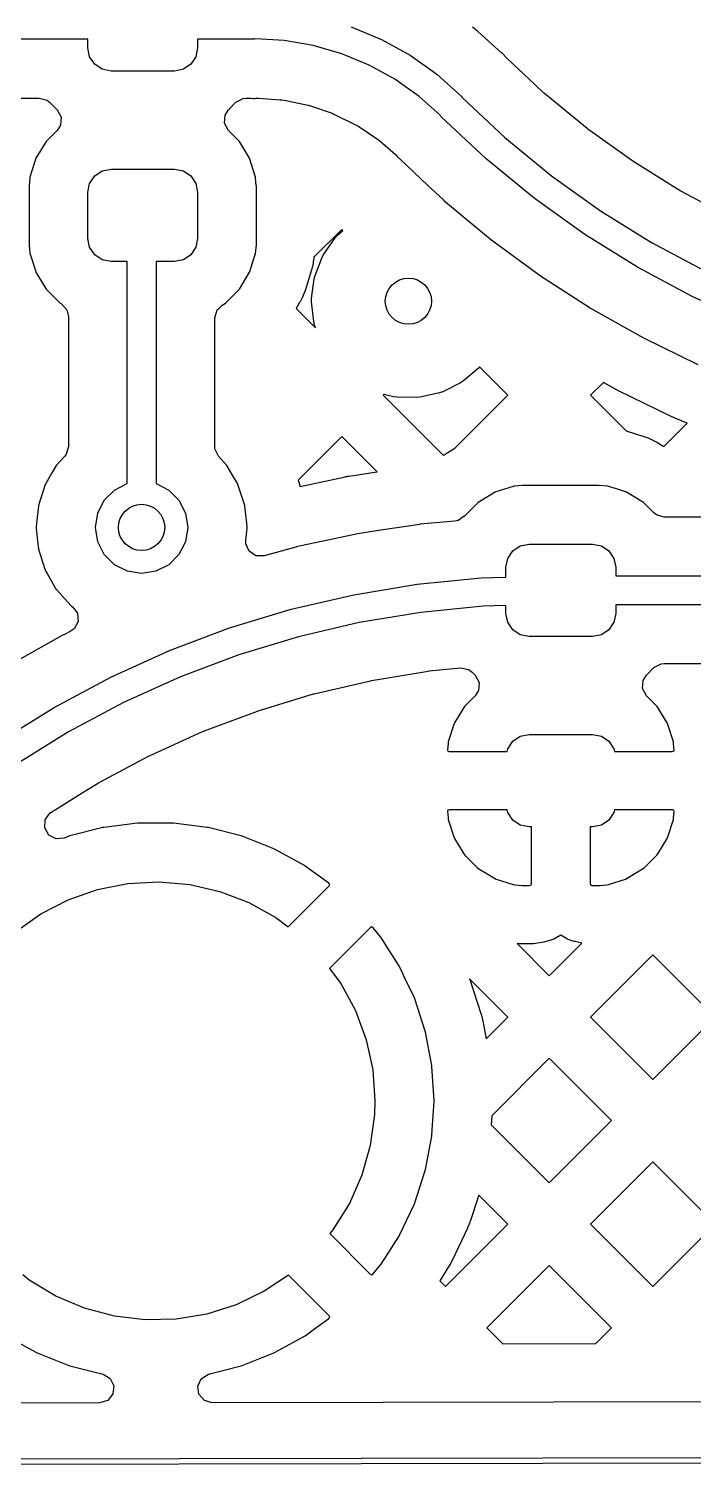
# Model space of a CAD drawing. Extents: x 54.1 to 108.3, y -71.2 to -40.8.
# Drawn here: x 66.55 to 72.31, y -71.19 to -58.73 of the extents above; entities that cross this region are included whole.
import ezdxf

# ---------------------------------------------------------------- set-up
doc = ezdxf.new("R2010")
doc.units = 0
doc.layers.add('BLACK', color=7, linetype='CONTINUOUS')

msp = doc.modelspace()

# ---------------------------------------------------------------- linework, layer by layer
at = {"layer": 'BLACK', "linetype": 'CONTINUOUS'}
for p, q in [((69.3443, -58.7121), (69.6066, -58.8207)), ((70.4392, -58.7488), (70.3944, -58.7156)), ((67.065, -58.82), (64.6086, -58.82)), ((67.065, -58.895), (67.065, -58.82)), ((68.508, -58.82), (68.015, -58.82)), ((68.015, -58.82), (68.015, -58.895)), ((68.5191, -58.817), (68.508, -58.82)), ((68.7639, -58.8308), (68.5191, -58.817)), ((69.0166, -58.8737), (68.7639, -58.8308)), ((69.6066, -58.8207), (69.8551, -58.9581)), ((70.4415, -58.7509), (70.4392, -58.7488)), ((70.647, -58.9372), (70.4415, -58.7509)), ((70.4415, -58.7509), (70.4415, -58.7509)), ((67.0802, -58.9715), (67.065, -58.895)), ((68.015, -58.895), (67.9998, -58.9715)), ((69.2629, -58.9447), (69.0166, -58.8737)), ((69.4997, -59.0428), (69.2629, -58.9447)), ((69.8551, -58.9581), (70.0867, -59.1224)), ((70.6539, -58.943), (70.647, -58.9372)), ((70.6612, -58.9488), (70.6539, -58.943)), ((70.6657, -58.9533), (70.6612, -58.9488)), ((70.6659, -58.9535), (70.6657, -58.9533)), ((70.6661, -58.9537), (70.6659, -58.9535)), ((70.6706, -58.9583), (70.6661, -58.9537)), ((70.6731, -58.9616), (70.6706, -58.9583)), ((70.6755, -58.9648), (70.6731, -58.9616)), ((70.6731, -58.9616), (70.6731, -58.9616)), ((70.6781, -58.9683), (70.6755, -58.9648)), ((67.1236, -59.0364), (67.0802, -58.9715)), ((67.1885, -59.0798), (67.1236, -59.0364)), ((67.265, -59.095), (67.1885, -59.0798)), ((67.8915, -59.0798), (67.815, -59.095)), ((67.9564, -59.0364), (67.8915, -59.0798)), ((67.9998, -58.9715), (67.9564, -59.0364)), ((69.724, -59.1667), (69.4997, -59.0428)), ((70.6927, -58.9846), (70.6781, -58.9683)), ((70.9344, -59.211), (70.6927, -58.9846)), ((67.815, -59.095), (67.265, -59.095)), ((69.933, -59.3151), (69.724, -59.1667)), ((70.0867, -59.1224), (70.2984, -59.3116)), ((71.0112, -59.2829), (70.9344, -59.211)), ((65.0812, -59.3285), (66.6443, -59.3285)), ((66.6443, -59.3285), (66.7124, -59.3485)), ((68.3466, -59.3654), (68.4089, -59.3314)), ((68.4089, -59.3314), (68.4357, -59.3285)), ((68.4357, -59.3285), (68.458, -59.3285)), ((68.458, -59.3285), (68.4744, -59.3296)), ((68.4744, -59.3296), (68.4938, -59.3321)), ((68.4938, -59.3321), (68.4938, -59.3321)), ((68.4938, -59.3321), (68.5013, -59.3331)), ((68.5013, -59.3331), (68.5104, -59.3321)), ((68.5104, -59.3321), (68.519, -59.3312)), ((68.519, -59.3312), (68.5411, -59.3307)), ((68.5411, -59.3307), (68.7312, -59.3431)), ((70.1159, -59.4784), (69.933, -59.3151)), ((70.2984, -59.3116), (70.3057, -59.3243)), ((70.3057, -59.3243), (70.6761, -59.6712)), ((71.0174, -59.2883), (71.0112, -59.2829)), ((71.3882, -59.5927), (71.0174, -59.2883)), ((66.7124, -59.3485), (66.7334, -59.3654)), ((66.7334, -59.3654), (66.7989, -59.4309)), ((66.7989, -59.4309), (66.8329, -59.4932)), ((68.2522, -59.476), (68.2811, -59.4309)), ((68.2811, -59.4309), (68.3466, -59.3654)), ((68.7312, -59.3431), (68.7476, -59.3453)), ((68.7476, -59.3453), (68.7779, -59.3513)), ((68.7779, -59.3513), (68.9589, -59.3873)), ((68.9589, -59.3873), (68.9748, -59.3916)), ((68.9748, -59.3916), (69.1789, -59.4608)), ((69.1789, -59.4608), (69.1941, -59.4672)), ((66.8278, -59.564), (66.7989, -59.6091)), ((66.8329, -59.4932), (66.8278, -59.564)), ((68.2471, -59.5468), (68.2522, -59.476)), ((68.2811, -59.6091), (68.2471, -59.5468)), ((69.1941, -59.4672), (69.3873, -59.5625)), ((69.3873, -59.5625), (69.4016, -59.5707)), ((69.4016, -59.5707), (69.5808, -59.6904)), ((70.1216, -59.4884), (70.1159, -59.4784)), ((70.514, -59.8559), (70.1216, -59.4884)), ((66.7034, -59.7046), (66.6145, -59.8513)), ((66.7989, -59.6091), (66.7034, -59.7046)), ((68.3766, -59.7046), (68.2811, -59.6091)), ((68.4655, -59.8513), (68.3766, -59.7046)), ((69.5808, -59.6904), (69.5938, -59.7004)), ((69.5938, -59.7004), (69.729, -59.8189)), ((70.6761, -59.6712), (71.0793, -60.0021)), ((71.3948, -59.5977), (71.3882, -59.5927)), ((71.7848, -59.8772), (71.3948, -59.5977)), ((69.729, -59.8189), (69.7442, -59.8353)), ((69.7442, -59.8353), (69.7442, -59.8353)), ((69.7442, -59.8353), (69.7461, -59.8375)), ((69.7461, -59.8375), (69.7467, -59.838)), ((69.7467, -59.838), (69.7494, -59.8417)), ((66.6031, -59.8876), (66.5632, -60.0149)), ((66.6123, -59.8585), (66.6031, -59.8876)), ((66.6145, -59.8513), (66.6123, -59.8585)), ((66.6123, -59.8585), (66.6123, -59.8585)), ((67.1236, -60.0036), (67.1885, -59.9602)), ((67.1885, -59.9602), (67.265, -59.945)), ((67.265, -59.945), (67.815, -59.945)), ((67.815, -59.945), (67.8915, -59.9602)), ((67.8915, -59.9602), (67.9564, -60.0036)), ((68.4677, -59.8585), (68.4655, -59.8513)), ((68.4827, -59.9062), (68.4677, -59.8585)), ((68.4677, -59.8585), (68.4677, -59.8585)), ((68.5168, -60.0149), (68.4827, -59.9062)), ((69.7494, -59.8417), (69.7539, -59.8463)), ((69.7539, -59.8463), (69.7541, -59.8465)), ((69.7541, -59.8465), (69.7543, -59.8467)), ((69.7543, -59.8467), (69.7588, -59.8512)), ((69.7588, -59.8512), (69.762, -59.8538)), ((69.762, -59.8538), (69.7651, -59.8565)), ((69.7651, -59.8565), (69.7651, -59.8566)), ((69.7651, -59.8566), (69.7687, -59.8597)), ((69.7687, -59.8597), (70.0067, -60.0837)), ((70.9297, -60.197), (70.514, -59.8559)), ((71.7916, -59.8817), (71.7848, -59.8772)), ((72.101, -60.0741), (71.7916, -59.8817)), ((66.5632, -60.0149), (66.5565, -60.0884)), ((66.5565, -60.0884), (66.5565, -60.6016)), ((67.065, -60.145), (67.0802, -60.0685)), ((67.0802, -60.0685), (67.1236, -60.0036)), ((67.9564, -60.0036), (67.9998, -60.0685)), ((67.9998, -60.0685), (68.015, -60.145)), ((68.5174, -60.0216), (68.5168, -60.0149)), ((68.5232, -60.0855), (68.5174, -60.0216)), ((68.5235, -60.0884), (68.5232, -60.0855)), ((68.5235, -60.6016), (68.5235, -60.0884)), ((70.0067, -60.0837), (70.1432, -60.2122)), ((71.0793, -60.0021), (71.5033, -60.3059)), ((72.1191, -60.0854), (72.101, -60.0741)), ((72.1991, -60.1351), (72.1191, -60.0854)), ((67.065, -60.545), (67.065, -60.145)), ((68.015, -60.145), (68.015, -60.545)), ((70.1432, -60.2122), (70.1446, -60.2134)), ((71.3667, -60.5102), (70.9297, -60.197)), ((72.2062, -60.1392), (72.1991, -60.1351)), ((72.6294, -60.3654), (72.2062, -60.1392)), ((70.1446, -60.2134), (70.1446, -60.2134)), ((70.1446, -60.2134), (70.4487, -60.4668)), ((71.5033, -60.3059), (71.9462, -60.5814)), ((67.0802, -60.6215), (67.065, -60.545)), ((68.015, -60.545), (67.9998, -60.6215)), ((69.2633, -60.4668), (69.0218, -60.7082)), ((69.1084, -60.6805), (69.2069, -60.5403)), ((69.2069, -60.5403), (69.2272, -60.5178)), ((69.2272, -60.5178), (69.2737, -60.4772)), ((69.2737, -60.4772), (69.2633, -60.4668)), ((70.4487, -60.4668), (70.5482, -60.5498)), ((70.5482, -60.5498), (70.5498, -60.5509)), ((70.5498, -60.5509), (70.5498, -60.5509)), ((70.5498, -60.5509), (70.9714, -60.8611)), ((71.8233, -60.7942), (71.3667, -60.5102)), ((71.9462, -60.5814), (72.4062, -60.8272)), ((66.5565, -60.6016), (66.5568, -60.6045)), ((66.5568, -60.6045), (66.5568, -60.6045)), ((66.5568, -60.6045), (66.5596, -60.6353)), ((66.5596, -60.6353), (66.5632, -60.6751)), ((66.5632, -60.6751), (66.5652, -60.6814)), ((66.5652, -60.6814), (66.5652, -60.6814)), ((66.5652, -60.6814), (66.6098, -60.8237)), ((67.1236, -60.6864), (67.0802, -60.6215)), ((67.1885, -60.7298), (67.1236, -60.6864)), ((67.9564, -60.6864), (67.8915, -60.7298)), ((67.9998, -60.6215), (67.9564, -60.6864)), ((68.4885, -60.7652), (68.5168, -60.6751)), ((68.5168, -60.6751), (68.5235, -60.6016)), ((69.0218, -60.7082), (69.0206, -60.7214)), ((69.0318, -60.8669), (69.0941, -60.7072)), ((69.0941, -60.7072), (69.1084, -60.6805)), ((66.6098, -60.8237), (66.6145, -60.8387)), ((67.265, -60.745), (67.1885, -60.7298)), ((67.405, -60.745), (67.265, -60.745)), ((67.405, -62.6703), (67.405, -60.745)), ((67.815, -60.745), (67.655, -60.745)), ((67.655, -60.745), (67.655, -62.6703)), ((67.8915, -60.7298), (67.815, -60.745)), ((68.4655, -60.8387), (68.4702, -60.8237)), ((68.4702, -60.8237), (68.4885, -60.7652)), ((68.9996, -60.8264), (68.9483, -60.99)), ((69.0014, -60.82), (68.9996, -60.8264)), ((69.0081, -60.7939), (69.0014, -60.82)), ((69.0096, -60.7874), (69.0081, -60.7939)), ((69.0148, -60.7612), (69.0096, -60.7874)), ((69.016, -60.7546), (69.0148, -60.7612)), ((69.0198, -60.728), (69.016, -60.7546)), ((69.0206, -60.7214), (69.0198, -60.728)), ((72.2975, -61.0476), (71.8233, -60.7942)), ((66.6145, -60.8387), (66.7034, -60.9854)), ((68.3766, -60.9854), (68.4655, -60.8387)), ((69.0019, -61.0661), (69.0243, -60.8962)), ((69.0243, -60.8962), (69.0318, -60.8669)), ((70.9714, -60.8611), (70.9714, -60.8612)), ((70.9714, -60.8612), (70.973, -60.8623)), ((70.973, -60.8623), (70.9745, -60.8633)), ((70.9745, -60.8633), (70.9746, -60.8633)), ((70.9746, -60.8633), (71.4142, -61.1475)), ((66.7034, -60.9854), (66.8246, -61.1066)), ((68.2554, -61.1066), (68.3766, -60.9854)), ((68.9163, -61.0672), (68.902, -61.0942)), ((68.9196, -61.0603), (68.9163, -61.0672)), ((68.932, -61.0328), (68.9196, -61.0603)), ((68.935, -61.0257), (68.932, -61.0328)), ((68.9458, -60.9972), (68.935, -61.0257)), ((68.9483, -60.99), (68.9458, -60.9972)), ((69.0016, -61.0964), (69.0019, -61.0661)), ((72.7873, -61.2695), (72.2975, -61.0476)), ((66.8246, -61.1066), (66.8311, -61.1106)), ((66.8311, -61.1106), (66.8311, -61.1106)), ((66.8311, -61.1106), (66.8358, -61.1134)), ((66.8358, -61.1134), (66.8837, -61.1658)), ((66.8837, -61.1658), (66.8965, -61.2212)), ((68.1635, -61.2333), (68.1835, -61.1652)), ((68.1835, -61.1652), (68.1975, -61.1515)), ((68.1975, -61.1515), (68.2242, -61.1255)), ((68.2242, -61.1255), (68.2281, -61.1232)), ((68.2281, -61.1232), (68.2554, -61.1066)), ((68.8983, -61.1008), (68.8676, -61.1515)), ((68.8676, -61.1515), (69.0361, -61.32)), ((68.902, -61.0942), (68.8983, -61.1008)), ((69.0204, -61.2667), (69.0016, -61.0964)), ((71.4142, -61.1475), (71.4142, -61.1475)), ((71.4142, -61.1475), (71.4158, -61.1486)), ((71.4158, -61.1486), (71.875, -61.4076)), ((66.8965, -61.2212), (66.8965, -62.3475)), ((68.1635, -62.3475), (68.1635, -61.2333)), ((69.0273, -61.2962), (69.0204, -61.2667)), ((69.0361, -61.32), (69.0273, -61.2962)), ((71.875, -61.4076), (71.8768, -61.4084)), ((71.8768, -61.4084), (72.3474, -61.6376)), ((70.4468, -61.6686), (70.3165, -61.7798)), ((70.4555, -61.6591), (70.4468, -61.6686)), ((70.7015, -61.905), (70.4555, -61.6591)), ((70.2913, -61.7966), (70.1382, -61.8736)), ((70.3165, -61.7798), (70.2913, -61.7966)), ((71.5289, -61.7933), (71.4171, -61.905)), ((71.6265, -61.8483), (71.5289, -61.7933)), ((69.6291, -61.8969), (69.6211, -61.905)), ((69.6211, -61.905), (70.1436, -62.4276)), ((69.7112, -61.9185), (69.6291, -61.8969)), ((69.7412, -61.9226), (69.7112, -61.9185)), ((69.9126, -61.9253), (69.7412, -61.9226)), ((69.9427, -61.9221), (69.9126, -61.9253)), ((70.1097, -61.8839), (69.9427, -61.9221)), ((70.1382, -61.8736), (70.1097, -61.8839)), ((70.2421, -62.3644), (70.7015, -61.905)), ((71.4171, -61.905), (71.7253, -62.2132)), ((71.6281, -61.8493), (71.6265, -61.8483)), ((71.6349, -61.8529), (71.6281, -61.8493)), ((71.6365, -61.8538), (71.6349, -61.8529)), ((71.6433, -61.8574), (71.6365, -61.8538)), ((71.645, -61.8582), (71.6433, -61.8574)), ((71.6518, -61.8617), (71.645, -61.8582)), ((71.6535, -61.8625), (71.6518, -61.8617)), ((72.1276, -62.0934), (71.6535, -61.8625)), ((72.0531, -62.3495), (72.2553, -62.1473)), ((72.1293, -62.0942), (72.1276, -62.0934)), ((72.1363, -62.0974), (72.1293, -62.0942)), ((72.138, -62.0982), (72.1363, -62.0974)), ((72.1449, -62.1014), (72.138, -62.0982)), ((72.1467, -62.1021), (72.1449, -62.1014)), ((72.1537, -62.1052), (72.1467, -62.1021)), ((72.1555, -62.1059), (72.1537, -62.1052)), ((72.2553, -62.1473), (72.1555, -62.1059)), ((69.2633, -62.2628), (68.8846, -62.6415)), ((69.5683, -62.5678), (69.2633, -62.2628)), ((71.7253, -62.2132), (71.88, -62.2617)), ((71.88, -62.2617), (71.8872, -62.2642)), ((71.8872, -62.2642), (71.9157, -62.275)), ((71.9157, -62.275), (71.9228, -62.278)), ((71.9228, -62.278), (71.9503, -62.2904)), ((71.9503, -62.2904), (71.9572, -62.2937)), ((71.9572, -62.2937), (71.9842, -62.308)), ((71.9842, -62.308), (71.9908, -62.3117)), ((71.9908, -62.3117), (72.0531, -62.3495)), ((66.8641, -62.4318), (66.791, -62.5131)), ((66.8765, -62.4156), (66.8641, -62.4318)), ((66.8965, -62.3475), (66.8765, -62.4156)), ((68.1651, -62.3678), (68.1635, -62.3475)), ((68.1959, -62.4318), (68.1651, -62.3678)), ((68.269, -62.5131), (68.1959, -62.4318)), ((70.1436, -62.4276), (70.1449, -62.4266)), ((70.1449, -62.4266), (70.151, -62.4221)), ((70.151, -62.4221), (70.1761, -62.4047)), ((70.1761, -62.4047), (70.1825, -62.4005)), ((70.1825, -62.4005), (70.2421, -62.3644)), ((66.7589, -62.5685), (66.7007, -62.6694)), ((66.791, -62.5131), (66.7589, -62.5685)), ((68.3011, -62.5685), (68.269, -62.5131)), ((68.3432, -62.6415), (68.3011, -62.5685)), ((69.3249, -62.6049), (69.5683, -62.5678)), ((66.6955, -62.6784), (66.6365, -62.8601)), ((66.7007, -62.6694), (66.6955, -62.6784)), ((67.2949, -62.7264), (67.405, -62.6703)), ((67.655, -62.6703), (67.7651, -62.7264)), ((68.3593, -62.6694), (68.3432, -62.6415)), ((68.3645, -62.6784), (68.3593, -62.6694)), ((68.4235, -62.8601), (68.3645, -62.6784)), ((68.8846, -62.6415), (68.9019, -62.6948)), ((68.9019, -62.6948), (69.2949, -62.6104)), ((69.2949, -62.6104), (69.2967, -62.61)), ((69.2967, -62.61), (69.3043, -62.6085)), ((69.3043, -62.6085), (69.3061, -62.6082)), ((69.3061, -62.6082), (69.3136, -62.6068)), ((69.3136, -62.6068), (69.3155, -62.6065)), ((69.3155, -62.6065), (69.3231, -62.6052)), ((69.3231, -62.6052), (69.3249, -62.6049)), ((70.7486, -62.6952), (70.5986, -62.7423)), ((70.7549, -62.6932), (70.7486, -62.6952)), ((70.7486, -62.6952), (70.7486, -62.6952)), ((70.791, -62.6899), (70.7549, -62.6932)), ((70.8255, -62.6868), (70.791, -62.6899)), ((70.8284, -62.6865), (70.8255, -62.6868)), ((70.8255, -62.6868), (70.8255, -62.6868)), ((71.1591, -62.6865), (70.8284, -62.6865)), ((71.4887, -62.6865), (71.1591, -62.6865)), ((71.4916, -62.6865), (71.4887, -62.6865)), ((71.5651, -62.6932), (71.4916, -62.6865)), ((71.6407, -62.717), (71.5651, -62.6932)), ((67.1496, -62.9264), (67.2064, -62.8149)), ((67.2064, -62.8149), (67.2949, -62.7264)), ((67.7651, -62.7264), (67.8536, -62.8149)), ((67.8536, -62.8149), (67.9104, -62.9264)), ((70.5913, -62.7445), (70.4446, -62.8334)), ((70.5985, -62.7423), (70.5913, -62.7445)), ((70.5986, -62.7423), (70.5985, -62.7423)), ((71.7214, -62.7423), (71.6407, -62.717)), ((71.7215, -62.7423), (71.7214, -62.7423)), ((71.7287, -62.7445), (71.7215, -62.7423)), ((71.8754, -62.8334), (71.7287, -62.7445)), ((66.6358, -62.8666), (66.6203, -63.0137)), ((66.6365, -62.8601), (66.6358, -62.8666)), ((66.6358, -62.8666), (66.6358, -62.8666)), ((67.13, -63.05), (67.1496, -62.9264)), ((67.9104, -62.9264), (67.93, -63.05)), ((68.4242, -62.8666), (68.4235, -62.8601)), ((68.4397, -63.0137), (68.4242, -62.8666)), ((68.4242, -62.8666), (68.4242, -62.8666)), ((70.3221, -62.9534), (70.272, -62.9892)), ((70.3234, -62.9546), (70.3221, -62.9534)), ((70.4446, -62.8334), (70.3234, -62.9546)), ((71.9666, -62.9246), (71.8754, -62.8334)), ((71.9876, -62.9415), (71.9666, -62.9246)), ((72.0557, -62.9615), (71.9876, -62.9415)), ((66.6203, -63.0137), (66.6165, -63.05)), ((66.6165, -63.05), (66.6172, -63.0566)), ((66.6172, -63.0566), (66.6258, -63.139)), ((67.1496, -63.1736), (67.13, -63.05)), ((67.93, -63.05), (67.9104, -63.1736)), ((68.4317, -63.1623), (68.4428, -63.0566)), ((68.4435, -63.05), (68.4397, -63.0137)), ((68.4428, -63.0566), (68.4435, -63.05)), ((69.5812, -63.0777), (69.4011, -63.1051)), ((69.9379, -63.0234), (69.5812, -63.0777)), ((69.9397, -63.0231), (69.9379, -63.0234)), ((69.9379, -63.0234), (69.9379, -63.0234)), ((69.9739, -63.02), (69.9397, -63.0231)), ((70.242, -62.9957), (69.9739, -63.02)), ((70.272, -62.9892), (70.242, -62.9957)), ((85.4309, -62.9615), (72.0557, -62.9615)), ((66.6258, -63.139), (66.6365, -63.2399)), ((67.2064, -63.2851), (67.1496, -63.1736)), ((67.9104, -63.1736), (67.8536, -63.2851)), ((68.4321, -63.1917), (68.4317, -63.1623)), ((68.4607, -63.2567), (68.4321, -63.1917)), ((69.4011, -63.1051), (68.8684, -63.2195)), ((70.8085, -63.2102), (70.885, -63.195)), ((70.885, -63.195), (71.435, -63.195)), ((71.435, -63.195), (71.5115, -63.2102)), ((66.6365, -63.2399), (66.6955, -63.4216)), ((67.2949, -63.3736), (67.2064, -63.2851)), ((67.8536, -63.2851), (67.7651, -63.3736)), ((68.5199, -63.2959), (68.4607, -63.2567)), ((68.5908, -63.2968), (68.5199, -63.2959)), ((68.8665, -63.22), (68.5908, -63.2968)), ((68.8684, -63.2195), (68.8665, -63.22)), ((68.8665, -63.22), (68.8665, -63.22)), ((70.685, -63.395), (70.7002, -63.3185)), ((70.7002, -63.3185), (70.7436, -63.2536)), ((70.7436, -63.2536), (70.8085, -63.2102)), ((71.5115, -63.2102), (71.5764, -63.2536)), ((71.5764, -63.2536), (71.6198, -63.3185)), ((71.6198, -63.3185), (71.635, -63.395)), ((66.6955, -63.4216), (66.6988, -63.4273)), ((66.6988, -63.4273), (66.6988, -63.4273)), ((66.6988, -63.4273), (66.7151, -63.4555)), ((67.4064, -63.4304), (67.2949, -63.3736)), ((67.53, -63.45), (67.4064, -63.4304)), ((67.6536, -63.4304), (67.53, -63.45)), ((67.7651, -63.3736), (67.6536, -63.4304)), ((70.685, -63.4812), (70.685, -63.395)), ((71.635, -63.395), (71.635, -63.47)), ((66.7151, -63.4555), (66.791, -63.5869)), ((69.3673, -63.6335), (69.9165, -63.5428)), ((69.9165, -63.5428), (70.4705, -63.4882)), ((70.4705, -63.4882), (70.685, -63.4812)), ((71.635, -63.47), (85.473, -63.47)), ((66.791, -63.5869), (66.7954, -63.5919)), ((66.7954, -63.5919), (66.7954, -63.5919)), ((66.7954, -63.5919), (66.8625, -63.6664)), ((66.8625, -63.6664), (66.9187, -63.7289)), ((68.8251, -63.7599), (69.3673, -63.6335)), ((66.9187, -63.7289), (66.9241, -63.7327)), ((66.9241, -63.7327), (66.9241, -63.7328)), ((66.9241, -63.7328), (66.9311, -63.7379)), ((66.9311, -63.7379), (66.9745, -63.7941)), ((66.9745, -63.7941), (66.9805, -63.8648)), ((68.2924, -63.9215), (68.8251, -63.7599)), ((69.9486, -63.7863), (69.4152, -63.8743)), ((70.4866, -63.7333), (69.9486, -63.7863)), ((70.685, -63.7268), (70.4866, -63.7333)), ((70.685, -63.795), (70.685, -63.7268)), ((70.7002, -63.8715), (70.685, -63.795)), ((71.635, -63.795), (71.6198, -63.8715)), ((85.473, -63.72), (71.635, -63.72)), ((71.635, -63.72), (71.635, -63.795)), ((66.9122, -63.9531), (66.8673, -63.975)), ((66.9474, -63.9276), (66.9122, -63.9531)), ((66.9805, -63.8648), (66.9474, -63.9276)), ((67.7714, -64.1175), (68.2924, -63.9215)), ((69.4152, -63.8743), (68.8887, -63.9971)), ((70.7436, -63.9364), (70.7002, -63.8715)), ((70.8085, -63.9798), (70.7436, -63.9364)), ((71.5764, -63.9364), (71.5115, -63.9798)), ((71.6198, -63.8715), (71.5764, -63.9364)), ((66.8353, -63.9905), (66.3608, -64.2582)), ((66.8673, -63.975), (66.8353, -63.9905)), ((68.8887, -63.9971), (68.3714, -64.154)), ((70.885, -63.995), (70.8085, -63.9798)), ((71.435, -63.995), (70.885, -63.995)), ((71.5115, -63.9798), (71.435, -63.995)), ((67.2644, -64.3473), (67.7714, -64.1175)), ((68.3714, -64.154), (67.8654, -64.3444)), ((69.611, -64.3616), (70.0115, -64.2955)), ((70.0115, -64.2955), (70.0196, -64.2944)), ((70.0196, -64.2944), (70.2905, -64.2677)), ((70.2905, -64.2677), (70.3603, -64.2809)), ((70.3603, -64.2809), (70.392, -64.304)), ((70.392, -64.304), (70.4192, -64.3313)), ((71.9008, -64.3313), (71.9666, -64.2654)), ((71.9666, -64.2654), (72.0289, -64.2314)), ((72.0289, -64.2314), (72.0557, -64.2285)), ((72.0557, -64.2285), (85.419, -64.2285)), ((66.7734, -64.6097), (67.2644, -64.3473)), ((67.8654, -64.3444), (67.373, -64.5675)), ((69.0255, -64.4916), (69.5112, -64.3783)), ((69.5112, -64.3783), (69.5193, -64.3767)), ((69.5193, -64.3767), (69.611, -64.3616)), ((70.4192, -64.3313), (70.4533, -64.3936)), ((70.4533, -64.3936), (70.4482, -64.4644)), ((71.8667, -64.4471), (71.8718, -64.3763)), ((71.9008, -64.5094), (71.8667, -64.4471)), ((71.8718, -64.3763), (71.9008, -64.3313)), ((67.373, -64.5675), (66.8962, -64.8224)), ((68.5402, -64.6385), (69.0175, -64.4937)), ((69.0175, -64.4937), (69.0255, -64.4916)), ((70.4192, -64.5094), (70.3291, -64.5996)), ((70.4482, -64.4644), (70.4192, -64.5094)), ((71.9909, -64.5996), (71.9008, -64.5094)), ((66.3007, -64.9037), (66.7734, -64.6097)), ((68.0656, -64.8169), (68.5324, -64.6412)), ((68.5324, -64.6412), (68.5402, -64.6385)), ((70.3198, -64.6114), (70.2389, -64.745)), ((70.3291, -64.5996), (70.3198, -64.6114)), ((72.0002, -64.6114), (71.9909, -64.5996)), ((72.0747, -64.7345), (72.0002, -64.6114)), ((66.8962, -64.8224), (66.4372, -65.1079)), ((67.6036, -65.0259), (68.058, -64.82)), ((68.058, -64.82), (68.0656, -64.8169)), ((70.2327, -64.7588), (70.1857, -64.9086)), ((70.2389, -64.745), (70.2327, -64.7588)), ((72.0811, -64.745), (72.0747, -64.7345)), ((72.0873, -64.7588), (72.0811, -64.745)), ((72.1343, -64.9086), (72.0873, -64.7588)), ((70.1831, -64.9217), (70.1781, -64.9766)), ((70.1857, -64.9086), (70.1831, -64.9217)), ((70.7002, -64.9685), (70.7436, -64.9036)), ((70.7436, -64.9036), (70.8085, -64.8602)), ((70.8085, -64.8602), (70.885, -64.845)), ((70.885, -64.845), (71.435, -64.845)), ((71.435, -64.845), (71.5115, -64.8602)), ((71.5115, -64.8602), (71.5764, -64.9036)), ((71.5764, -64.9036), (71.6198, -64.9685)), ((72.1369, -64.9217), (72.1343, -64.9086)), ((72.1423, -64.9807), (72.1369, -64.9217)), ((67.1563, -65.2646), (67.5962, -65.0295)), ((67.5962, -65.0295), (67.6036, -65.0259)), ((70.1781, -64.9766), (70.1815, -64.9881)), ((70.1815, -64.9881), (70.1829, -64.9893)), ((70.1829, -64.9893), (70.1905, -64.991)), ((70.1905, -64.991), (70.6957, -64.991)), ((70.6957, -64.991), (70.7002, -64.9685)), ((71.6198, -64.9685), (71.6243, -64.991)), ((71.6243, -64.991), (72.1249, -64.991)), ((72.1249, -64.991), (72.1401, -64.9865)), ((72.1401, -64.9865), (72.1413, -64.9851)), ((72.1413, -64.9851), (72.1423, -64.9807)), ((67.016, -65.3516), (67.1492, -65.2688)), ((67.1492, -65.2688), (67.1563, -65.2646)), ((66.7819, -65.4971), (67.016, -65.3516)), ((66.6949, -65.584), (66.7363, -65.5263)), ((66.7363, -65.5263), (66.7473, -65.5187)), ((66.7473, -65.5187), (66.7491, -65.5175)), ((66.7491, -65.5175), (66.7624, -65.5093)), ((66.7624, -65.5093), (66.7819, -65.4971)), ((70.1787, -65.5049), (70.1777, -65.5093)), ((70.1777, -65.5093), (70.1831, -65.5683)), ((70.1799, -65.5035), (70.1787, -65.5049)), ((70.1951, -65.499), (70.1799, -65.5035)), ((70.1831, -65.5683), (70.1857, -65.5814)), ((70.6957, -65.499), (70.1951, -65.499)), ((70.7002, -65.5215), (70.6957, -65.499)), ((70.7436, -65.5864), (70.7002, -65.5215)), ((71.6198, -65.5215), (71.5764, -65.5864)), ((71.6243, -65.499), (71.6198, -65.5215)), ((72.1295, -65.499), (71.6243, -65.499)), ((72.1371, -65.5007), (72.1295, -65.499)), ((72.1343, -65.5814), (72.1369, -65.5683)), ((72.1369, -65.5683), (72.1419, -65.5134)), ((72.1385, -65.5019), (72.1371, -65.5007)), ((72.1419, -65.5134), (72.1385, -65.5019)), ((66.6913, -65.6549), (66.6949, -65.584)), ((66.7266, -65.7165), (66.6913, -65.6549)), ((67.1941, -65.651), (66.9082, -65.7243)), ((67.2018, -65.6495), (67.1941, -65.651)), ((67.4946, -65.6125), (67.2018, -65.6495)), ((67.5025, -65.612), (67.4946, -65.6125)), ((67.7975, -65.612), (67.5025, -65.612)), ((67.8054, -65.6125), (67.7975, -65.612)), ((68.0982, -65.6495), (67.8054, -65.6125)), ((68.1059, -65.651), (68.0982, -65.6495)), ((68.3918, -65.7243), (68.1059, -65.651)), ((70.1857, -65.5814), (70.2327, -65.7312)), ((70.8085, -65.6298), (70.7436, -65.5864)), ((70.885, -65.645), (70.8085, -65.6298)), ((70.906, -65.645), (70.885, -65.645)), ((70.906, -66.1395), (70.906, -65.645)), ((71.435, -65.645), (71.414, -65.645)), ((71.414, -65.645), (71.414, -66.1349)), ((71.5115, -65.6298), (71.435, -65.645)), ((71.5764, -65.5864), (71.5115, -65.6298)), ((72.0873, -65.7312), (72.1343, -65.5814)), ((66.7895, -65.7493), (66.7266, -65.7165)), ((66.8602, -65.7428), (66.7895, -65.7493)), ((66.9007, -65.7268), (66.8602, -65.7428)), ((66.9082, -65.7243), (66.9007, -65.7268)), ((68.3993, -65.7268), (68.3918, -65.7243)), ((68.6736, -65.8354), (68.3993, -65.7268)), ((70.2327, -65.7312), (70.2389, -65.745)), ((70.2389, -65.745), (70.3198, -65.8786)), ((72.0002, -65.8786), (72.0811, -65.745)), ((72.0811, -65.745), (72.0873, -65.7312)), ((68.6808, -65.8388), (68.6736, -65.8354)), ((68.9393, -65.9809), (68.6808, -65.8388)), ((70.3198, -65.8786), (70.3291, -65.8904)), ((70.3291, -65.8904), (70.4396, -66.0009)), ((71.8804, -66.0009), (71.9909, -65.8904)), ((71.9909, -65.8904), (72.0002, -65.8786)), ((68.946, -65.9852), (68.9393, -65.9809)), ((69.1509, -66.134), (68.946, -65.9852)), ((70.4396, -66.0009), (70.4514, -66.0102)), ((70.4514, -66.0102), (70.585, -66.0911)), ((71.735, -66.0911), (71.8686, -66.0102)), ((71.8686, -66.0102), (71.8804, -66.0009)), ((66.8954, -66.2763), (67.1486, -66.1873)), ((67.1486, -66.1873), (67.4119, -66.135)), ((67.4119, -66.135), (67.6798, -66.1202)), ((67.6798, -66.1202), (67.9472, -66.1434)), ((67.9472, -66.1434), (68.2087, -66.204)), ((68.7985, -66.5123), (69.1531, -66.1577)), ((69.1597, -66.1456), (69.1509, -66.134)), ((69.1531, -66.1577), (69.1597, -66.1456)), ((70.585, -66.0911), (70.5988, -66.0973)), ((70.5988, -66.0973), (70.7486, -66.1443)), ((70.7486, -66.1443), (70.7617, -66.1469)), ((70.7617, -66.1469), (70.8255, -66.1527)), ((70.8255, -66.1527), (70.8313, -66.153)), ((70.8313, -66.153), (70.8879, -66.153)), ((70.8879, -66.153), (70.9031, -66.1485)), ((70.9031, -66.1485), (70.9043, -66.1471)), ((70.9043, -66.1471), (70.906, -66.1395)), ((71.414, -66.1349), (71.4185, -66.1501)), ((71.4185, -66.1501), (71.4199, -66.1513)), ((71.4199, -66.1513), (71.4275, -66.153)), ((71.4275, -66.153), (71.4887, -66.153)), ((71.4887, -66.153), (71.4945, -66.1527)), ((71.4945, -66.1527), (71.5583, -66.1469)), ((71.5583, -66.1469), (71.5714, -66.1443)), ((71.5714, -66.1443), (71.7212, -66.0973)), ((71.7212, -66.0973), (71.735, -66.0911)), ((66.6573, -66.4), (66.8954, -66.2763)), ((68.2087, -66.204), (68.459, -66.3008)), ((68.459, -66.3008), (68.6931, -66.432)), ((66.4389, -66.556), (66.6573, -66.4)), ((68.6931, -66.432), (68.7985, -66.5123)), ((69.5112, -66.518), (69.1578, -66.8714)), ((69.522, -66.5118), (69.5112, -66.518)), ((69.5345, -66.5202), (69.522, -66.5118)), ((69.5994, -66.5988), (69.5345, -66.5202)), ((69.6041, -66.6052), (69.5994, -66.5988)), ((69.6368, -66.6567), (69.6041, -66.6052)), ((69.7622, -66.8543), (69.6368, -66.6567)), ((70.7821, -66.6569), (70.7807, -66.6567)), ((70.7807, -66.6567), (71.0593, -66.9354)), ((70.785, -66.6571), (70.7821, -66.6569)), ((70.7966, -66.6579), (70.785, -66.6571)), ((70.7995, -66.6581), (70.7966, -66.6579)), ((70.811, -66.6586), (70.7995, -66.6581)), ((70.8139, -66.6587), (70.811, -66.6586)), ((70.8255, -66.659), (70.8139, -66.6587)), ((70.8284, -66.659), (70.8255, -66.659)), ((70.906, -66.659), (70.8284, -66.659)), ((70.9239, -66.6577), (70.906, -66.659)), ((70.9955, -66.6474), (70.9239, -66.6577)), ((71.0131, -66.6436), (70.9955, -66.6474)), ((71.0812, -66.6236), (71.0131, -66.6436)), ((71.0593, -66.9354), (71.3428, -66.6519)), ((71.1041, -66.6144), (71.0812, -66.6236)), ((71.1606, -66.5848), (71.1041, -66.6144)), ((71.2191, -66.6181), (71.1606, -66.5848)), ((71.2481, -66.6301), (71.2191, -66.6181)), ((71.2743, -66.6373), (71.2481, -66.6301)), ((71.2809, -66.6389), (71.2743, -66.6373)), ((71.3332, -66.6503), (71.2809, -66.6389)), ((71.3428, -66.6519), (71.3332, -66.6503)), ((71.9573, -66.753), (71.4171, -67.2932)), ((72.4976, -67.2932), (71.9573, -66.753)), ((69.1578, -66.8714), (69.2542, -67.0019)), ((69.766, -66.8612), (69.7622, -66.8543)), ((69.813, -66.9611), (69.766, -66.8612)), ((69.2542, -67.0019), (69.3817, -67.2381)), ((69.8916, -67.1282), (69.813, -66.9611)), ((70.7015, -67.2932), (70.3695, -66.9611)), ((70.3695, -66.9611), (70.3733, -66.9717)), ((70.3733, -66.9717), (70.3746, -66.9754)), ((70.3746, -66.9754), (70.4682, -67.2636)), ((69.8946, -67.1356), (69.8916, -67.1282)), ((69.9857, -67.4162), (69.8946, -67.1356)), ((69.3817, -67.2381), (69.4746, -67.4899)), ((70.4682, -67.2636), (70.4694, -67.2674)), ((70.4694, -67.2674), (70.4738, -67.2827)), ((70.4738, -67.2827), (70.4749, -67.2865)), ((70.4749, -67.2865), (70.4788, -67.3019)), ((70.4788, -67.3019), (70.4797, -67.3057)), ((70.4797, -67.3057), (70.4832, -67.3213)), ((70.5137, -67.481), (70.7015, -67.2932)), ((71.4171, -67.2932), (71.9573, -67.8334)), ((71.9573, -67.8334), (72.4976, -67.2932)), ((69.9877, -67.4239), (69.9857, -67.4162)), ((70.043, -67.7137), (69.9877, -67.4239)), ((70.4832, -67.3213), (70.484, -67.3252)), ((70.484, -67.3252), (70.5137, -67.481)), ((69.4746, -67.4899), (69.531, -67.7523)), ((71.0593, -67.651), (70.5617, -68.1486)), ((71.5995, -68.1912), (71.0593, -67.651)), ((69.531, -67.7523), (69.55, -68.02)), ((70.044, -67.7216), (70.043, -67.7137)), ((70.0625, -68.016), (70.044, -67.7216)), ((69.55, -68.02), (69.5463, -68.1393)), ((70.0496, -68.2288), (70.0625, -68.024)), ((70.0625, -68.024), (70.0625, -68.016)), ((69.5463, -68.1393), (69.5105, -68.4053)), ((70.5617, -68.1486), (70.5566, -68.2288)), ((71.0593, -68.7314), (71.5995, -68.1912)), ((71.5995, -68.1912), (71.5995, -68.1912)), ((70.044, -68.3184), (70.0496, -68.2288)), ((70.5566, -68.2288), (71.0593, -68.7314)), ((69.5105, -68.4053), (69.4377, -68.6636)), ((69.9877, -68.6161), (70.043, -68.3263)), ((70.043, -68.3263), (70.044, -68.3184)), ((71.9573, -68.549), (71.4171, -69.0892)), ((72.4976, -69.0892), (71.9573, -68.549)), ((69.4377, -68.6636), (69.3292, -68.9091)), ((69.8946, -68.9044), (69.9857, -68.6238)), ((69.9857, -68.6238), (69.9877, -68.6161)), ((69.3292, -68.9091), (69.1871, -69.1368)), ((69.766, -69.1788), (69.8916, -68.9118)), ((69.8916, -68.9118), (69.8946, -68.9044)), ((70.4487, -68.8364), (70.3746, -69.0646)), ((70.7015, -69.0892), (70.4487, -68.8364)), ((69.1871, -69.1368), (69.1592, -69.17)), ((69.1592, -69.17), (69.5101, -69.5209)), ((69.6041, -69.4348), (69.7622, -69.1857)), ((69.7622, -69.1857), (69.766, -69.1788)), ((70.1613, -69.6295), (70.7015, -69.0892)), ((70.3512, -69.1236), (70.2222, -69.3978)), ((70.3528, -69.12), (70.3512, -69.1236)), ((70.3591, -69.1054), (70.3528, -69.12)), ((70.3607, -69.1017), (70.3591, -69.1054)), ((70.3665, -69.087), (70.3607, -69.1017)), ((70.3679, -69.0833), (70.3665, -69.087)), ((70.3733, -69.0683), (70.3679, -69.0833)), ((70.3746, -69.0646), (70.3733, -69.0683)), ((70.7015, -69.0892), (70.7015, -69.0892)), ((71.4171, -69.0892), (71.9573, -69.6295)), ((71.9573, -69.6295), (72.4976, -69.0892)), ((69.5994, -69.4412), (69.6041, -69.4348)), ((70.2017, -69.4364), (70.1936, -69.4501)), ((70.2037, -69.4329), (70.2017, -69.4364)), ((70.2113, -69.4191), (70.2037, -69.4329)), ((70.2132, -69.4156), (70.2113, -69.4191)), ((70.2204, -69.4014), (70.2132, -69.4156)), ((70.2222, -69.3978), (70.2204, -69.4014)), ((66.5575, -69.5745), (66.5008, -69.5284)), ((68.8011, -69.5303), (68.5914, -69.6704)), ((69.1527, -69.882), (68.8011, -69.5303)), ((69.5101, -69.5209), (69.5234, -69.5281)), ((69.5234, -69.5281), (69.5335, -69.521)), ((69.5335, -69.521), (69.5994, -69.4412)), ((70.1915, -69.4535), (70.1115, -69.5797)), ((70.1936, -69.4501), (70.1915, -69.4535)), ((71.0593, -69.447), (70.5191, -69.9873)), ((71.5995, -69.9873), (71.0593, -69.447)), ((66.7874, -69.7129), (66.5575, -69.5745)), ((68.5914, -69.6704), (68.3494, -69.7866)), ((70.1115, -69.5797), (70.1613, -69.6295)), ((67.0346, -69.8176), (66.7874, -69.7129)), ((68.3494, -69.7866), (68.0935, -69.8675)), ((67.294, -69.8863), (67.0346, -69.8176)), ((67.5605, -69.9179), (67.294, -69.8863)), ((67.8288, -69.9116), (67.5605, -69.9179)), ((68.0935, -69.8675), (67.8288, -69.9116)), ((69.039, -69.9873), (69.1512, -69.9057)), ((69.1512, -69.9057), (69.1597, -69.8948)), ((69.1597, -69.8948), (69.1527, -69.882)), ((66.3606, -70.0591), (66.6192, -70.2012)), ((68.6808, -70.2012), (68.9393, -70.0591)), ((68.9393, -70.0591), (68.946, -70.0548)), ((68.946, -70.0548), (69.039, -69.9873)), ((70.5191, -69.9873), (70.6573, -70.1254)), ((71.4629, -70.1239), (71.5995, -69.9873)), ((70.6573, -70.1254), (71.4629, -70.1239)), ((66.6192, -70.2012), (66.6264, -70.2046)), ((66.6264, -70.2046), (66.9007, -70.3132)), ((68.3993, -70.3132), (68.6736, -70.2046)), ((68.6736, -70.2046), (68.6808, -70.2012)), ((66.9007, -70.3132), (66.9083, -70.3157)), ((66.9083, -70.3157), (67.1971, -70.3898)), ((67.1971, -70.3898), (67.2582, -70.4261)), ((67.2582, -70.4261), (67.2898, -70.4897)), ((68.0164, -70.4924), (68.0458, -70.4277)), ((68.0458, -70.4277), (68.1099, -70.388)), ((68.1099, -70.388), (68.3918, -70.3157)), ((68.3918, -70.3157), (68.3993, -70.3132)), ((67.2822, -70.5603), (67.2375, -70.6155)), ((67.2898, -70.4897), (67.2822, -70.5603)), ((68.0267, -70.5626), (68.0164, -70.4924)), ((67.166, -70.6379), (59.524, -70.652)), ((67.2375, -70.6155), (67.166, -70.6379)), ((68.0733, -70.6162), (68.0267, -70.5626)), ((68.1414, -70.6361), (68.0733, -70.6162)), ((90.1012, -70.5956), (68.1414, -70.6361)), ((54.115, -71.145), (108.265, -71.045)), ((108.29, -71.095), (54.09, -71.195))]:
    msp.add_line(p, q, dxfattribs=at)
at = {"layer": 'BLACK'}
for centre in [(69.84, -61.09), (67.53, -63.05)]:
    msp.add_circle(centre, 0.2, dxfattribs=at)

doc.saveas('drawing.dxf')
